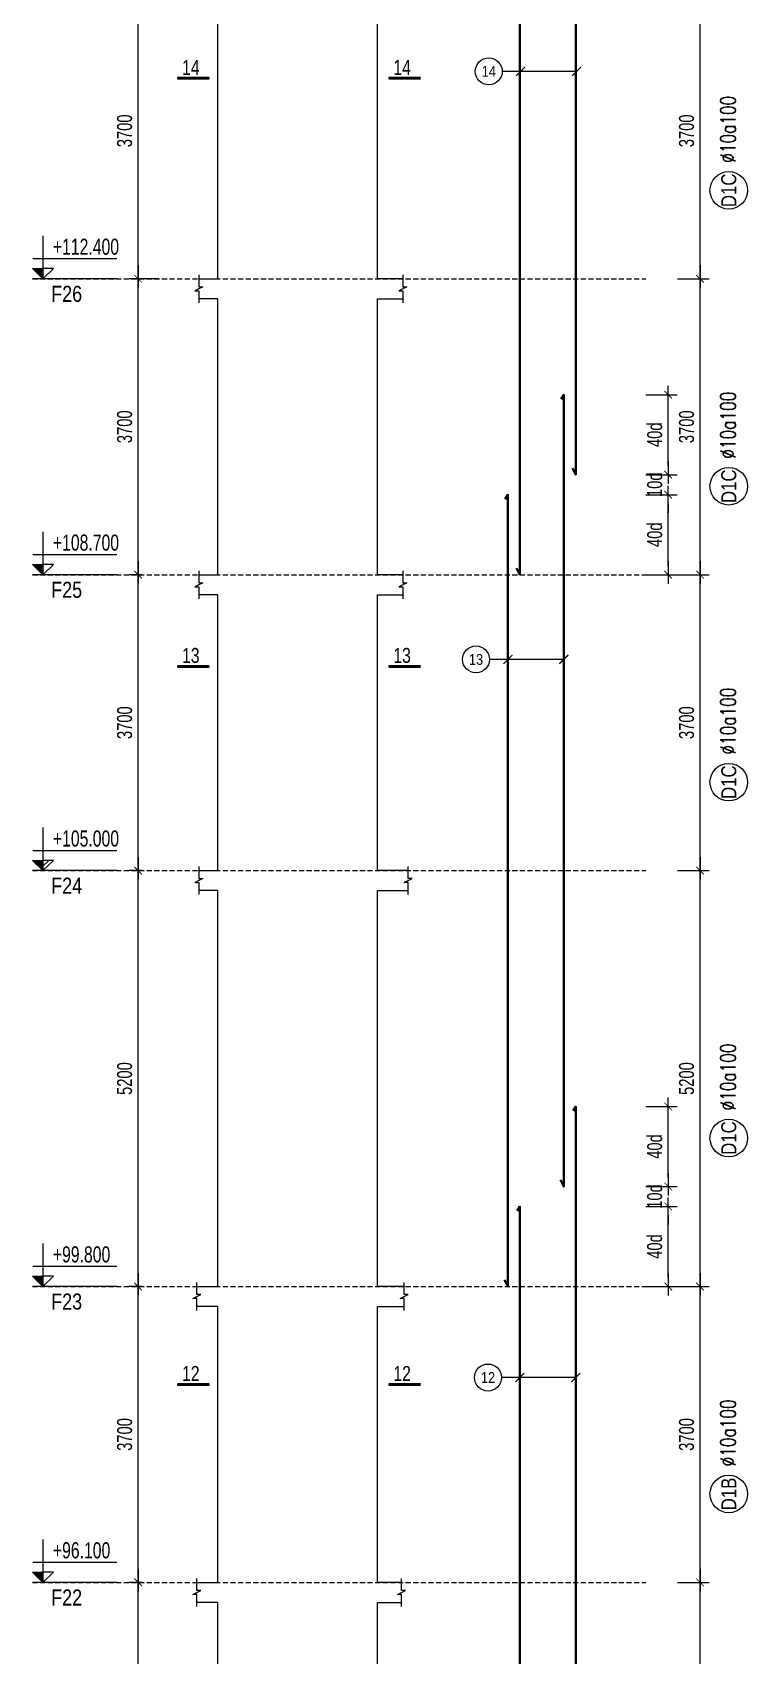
# Model space of a CAD drawing. Header units: millimetres. Extents: x 415878 to 795945, y 85573 to 378758.
# Drawn here: x 476186 to 485129, y 196515 to 216810 of the extents above; entities that cross this region are included whole.
import ezdxf
from ezdxf.enums import TextEntityAlignment as Align

# ---------------------------------------------------------------- set-up
doc = ezdxf.new("R2010")
doc.units = ezdxf.units.MM
doc.linetypes.add('DASHED2', pattern=[9.524999999999999, 6.35, -3.175])
doc.layers.get('0').update_dxf_attribs({"lineweight": 20})
doc.layers.get('Defpoints').update_dxf_attribs({"color": 151, "lineweight": 9})
for name, color, linetype, lineweight in [('NDC_S_ANNO', 7, 'Continuous', 20), ('NDC_S_CONTINUOUS', 3, 'Continuous', 20), ('NDC_S_DIM', 1, 'Continuous', 15), ('NDC_S_ENG TITLE', 3, 'Continuous', 20), ('NDC_S_HATCH MATERIAL', 8, 'Continuous', 13), ('NDC_S_LEADER', 1, 'Continuous', 15), ('NDC_S_REBAR NO.', 7, 'Continuous', 20), ('NDC_S_REBAR NO. BOX', 1, 'Continuous', 9), ('NDC_S_STIRRUP', 4, 'Continuous', 40), ('NDC_S_TEXT SYMBOL', 7, 'Continuous', 20), ('NDC_S_VN TEXT', 7, 'Continuous', 20)]:
    doc.layers.add(name, color=color, linetype=linetype, lineweight=lineweight)
doc.styles.add('NDC_ANNO', font='', dxfattribs={"width": 0.8})
doc.styles.add('NDC_ARIAL', font='arial.ttf', dxfattribs={"width": 0.85})
doc.styles.add('NDC_DIM', font='', dxfattribs={"width": 0.75})
doc.styles.add('NDC_ROMANS', font='romans.shx', dxfattribs={"width": 0.7})
doc.styles.add('NDC_VIE TXT', font='arial.ttf', dxfattribs={"width": 0.8})
doc.styles.get('NDC_ANNO').set_extended_font_data('Dotum')
doc.styles.get('NDC_DIM').set_extended_font_data('Dotum')
doc.dimstyles.new('NDC_dim_75', dxfattribs={"dimscale": 75, "dimtxt": 2.5, "dimasz": 1.5, "dimexe": 1.5, "dimexo": 2.5, "dimgap": 1, "dimtad": 1, "dimdec": 0, "dimzin": 0, "dimdsep": 46, "dimtxsty": 'NDC_DIM', "dimblk": 'DIMMARK', "dimcen": 0.09, "dimdle": 1.2, "dimclrd": 1, "dimclre": 1, "dimclrt": 3, "dimadec": 0, "dimazin": 0, "dimtfac": 1, "dimtdec": 0, "dimtix": 1, "dimtofl": 0, "dimtmove": 0, "dimatfit": 3, "dimfxl": 8, "dimfxlon": 1, "dimtolj": 1, "dimtzin": 0, "dimarcsym": 0})

# ---------------------------------------------------------------- blocks, each defined once
blk = doc.blocks.new('DIMMARK')
at = {"layer": 'NDC_S_DIM', "color": 1}
blk.add_line((-1.5, 0), (1, 0), dxfattribs=at)
at = {"layer": 'NDC_S_DIM', "color": 2, "const_width": 0.1}
blk.add_lwpolyline([(-0.4242640687119285, -0.4242640687119285), (0.4242640687119285, 0.4242640687119285)], dxfattribs=at)
blk = doc.blocks.new('*D685')
at = {"layer": 'Defpoints', "color": 0, "transparency": 16777216}
for p in [(477507.7895049996, 197429.3984995191), (477739.352542142, 197429.3984995191), (477739.3525421419, 193729.3984995191)]:
    blk.add_point(p, dxfattribs=at)
at = {"layer": 'NDC_S_HATCH MATERIAL', "color": 1, "lineweight": -2, "transparency": 16777216}
for p, q in [((477551.852542142, 197429.3984995191), (477395.2895049996, 197429.3984995191)), ((477507.7895049996, 193841.8984995191), (477507.7895049996, 197316.8984995191)), ((477551.8525421419, 193729.3984995191), (477395.2895049996, 193729.3984995191))]:
    blk.add_line(p, q, dxfattribs=at)
at = {"layer": 'NDC_S_HATCH MATERIAL', "color": 1, "lineweight": -2, "transparency": 16777216, "xscale": 112.5, "yscale": 112.5, "zscale": 112.5}
for p, rotation in [((477507.7895049996, 197429.3984995191), 90), ((477507.7895049996, 193729.3984995191), 270)]:
    blk.add_blockref('DIMMARK', p, dxfattribs=dict(at, rotation=rotation))
at = {"layer": 'NDC_S_HATCH MATERIAL', "color": 3, "transparency": 16777216, "insert": (477339.0395049996, 195579.3984995192), "char_height": 187.5, "attachment_point": 5, "rotation": 90, "style": 'NDC_DIM'}
blk.add_mtext('\\A1;3700', dxfattribs=at)
blk = doc.blocks.new('*D686')
at = {"layer": 'Defpoints', "color": 0, "transparency": 16777216}
for p in [(477507.7895049999, 201129.3984995191), (477739.352542142, 201129.3984995191), (477739.352542142, 197429.3984995191)]:
    blk.add_point(p, dxfattribs=at)
at = {"layer": 'NDC_S_HATCH MATERIAL', "color": 1, "lineweight": -2, "transparency": 16777216}
for p, q in [((477551.852542142, 201129.3984995191), (477395.2895049999, 201129.3984995191)), ((477507.7895049999, 197541.8984995191), (477507.7895049999, 201016.8984995191)), ((477551.852542142, 197429.3984995191), (477395.2895049999, 197429.3984995191))]:
    blk.add_line(p, q, dxfattribs=at)
at = {"layer": 'NDC_S_HATCH MATERIAL', "color": 1, "lineweight": -2, "transparency": 16777216, "xscale": 112.5, "yscale": 112.5, "zscale": 112.5}
for p, rotation in [((477507.7895049999, 201129.3984995191), 90), ((477507.7895049999, 197429.3984995191), 270)]:
    blk.add_blockref('DIMMARK', p, dxfattribs=dict(at, rotation=rotation))
at = {"layer": 'NDC_S_HATCH MATERIAL', "color": 3, "transparency": 16777216, "insert": (477339.0395049998, 199279.3984995192), "char_height": 187.5, "attachment_point": 5, "rotation": 90, "style": 'NDC_DIM'}
blk.add_mtext('\\A1;3700', dxfattribs=at)
blk = doc.blocks.new('*D687')
at = {"layer": 'Defpoints', "color": 0, "transparency": 16777216}
for p in [(477507.7895050001, 206329.3984995191), (477739.352542142, 206329.3984995191), (477739.352542142, 201129.3984995191)]:
    blk.add_point(p, dxfattribs=at)
at = {"layer": 'NDC_S_HATCH MATERIAL', "color": 1, "lineweight": -2, "transparency": 16777216}
for p, q in [((477551.852542142, 206329.3984995191), (477395.2895050001, 206329.3984995191)), ((477507.7895050001, 201241.8984995191), (477507.7895050001, 206216.8984995191)), ((477551.852542142, 201129.3984995191), (477395.2895050001, 201129.3984995191))]:
    blk.add_line(p, q, dxfattribs=at)
at = {"layer": 'NDC_S_HATCH MATERIAL', "color": 1, "lineweight": -2, "transparency": 16777216, "xscale": 112.5, "yscale": 112.5, "zscale": 112.5}
for p, rotation in [((477507.7895050001, 206329.3984995191), 90), ((477507.7895050001, 201129.3984995191), 270)]:
    blk.add_blockref('DIMMARK', p, dxfattribs=dict(at, rotation=rotation))
at = {"layer": 'NDC_S_HATCH MATERIAL', "color": 3, "transparency": 16777216, "insert": (477339.0395050001, 203729.3984995192), "char_height": 187.5, "attachment_point": 5, "rotation": 90, "style": 'NDC_DIM'}
blk.add_mtext('\\A1;5200', dxfattribs=at)
blk = doc.blocks.new('*D688')
at = {"layer": 'Defpoints', "color": 0, "transparency": 16777216}
for p in [(477507.7895050003, 210029.3984995191), (477739.352542142, 210029.3984995191), (477739.352542142, 206329.3984995191)]:
    blk.add_point(p, dxfattribs=at)
at = {"layer": 'NDC_S_HATCH MATERIAL', "color": 1, "lineweight": -2, "transparency": 16777216}
for p, q in [((477551.852542142, 210029.3984995191), (477395.2895050003, 210029.3984995191)), ((477507.7895050003, 206441.8984995191), (477507.7895050003, 209916.8984995191)), ((477551.852542142, 206329.3984995191), (477395.2895050003, 206329.3984995191))]:
    blk.add_line(p, q, dxfattribs=at)
at = {"layer": 'NDC_S_HATCH MATERIAL', "color": 1, "lineweight": -2, "transparency": 16777216, "xscale": 112.5, "yscale": 112.5, "zscale": 112.5}
for p, rotation in [((477507.7895050003, 210029.3984995191), 90), ((477507.7895050003, 206329.3984995191), 270)]:
    blk.add_blockref('DIMMARK', p, dxfattribs=dict(at, rotation=rotation))
at = {"layer": 'NDC_S_HATCH MATERIAL', "color": 3, "transparency": 16777216, "insert": (477339.0395050003, 208179.3984995192), "char_height": 187.5, "attachment_point": 5, "rotation": 90, "style": 'NDC_DIM'}
blk.add_mtext('\\A1;3700', dxfattribs=at)
blk = doc.blocks.new('*D689')
at = {"layer": 'Defpoints', "color": 0, "transparency": 16777216}
for p in [(477507.7895050006, 213729.3984995191), (477949.631236015, 213729.3984995191), (477739.352542142, 210029.3984995191)]:
    blk.add_point(p, dxfattribs=at)
at = {"layer": 'NDC_S_HATCH MATERIAL', "color": 1, "lineweight": -2, "transparency": 16777216}
for p, q in [((477762.131236015, 213729.3984995191), (477395.2895050006, 213729.3984995191)), ((477507.7895050006, 210141.8984995191), (477507.7895050006, 213616.8984995191)), ((477551.852542142, 210029.3984995191), (477395.2895050006, 210029.3984995191))]:
    blk.add_line(p, q, dxfattribs=at)
at = {"layer": 'NDC_S_HATCH MATERIAL', "color": 1, "lineweight": -2, "transparency": 16777216, "xscale": 112.5, "yscale": 112.5, "zscale": 112.5}
for p, rotation in [((477507.7895050006, 213729.3984995191), 90), ((477507.7895050006, 210029.3984995191), 270)]:
    blk.add_blockref('DIMMARK', p, dxfattribs=dict(at, rotation=rotation))
at = {"layer": 'NDC_S_HATCH MATERIAL', "color": 3, "transparency": 16777216, "insert": (477339.0395050005, 211879.3984995192), "char_height": 187.5, "attachment_point": 5, "rotation": 90, "style": 'NDC_DIM'}
blk.add_mtext('\\A1;3700', dxfattribs=at)
blk = doc.blocks.new('*D690')
at = {"layer": 'Defpoints', "color": 0, "transparency": 16777216}
for p in [(477507.7895050008, 217429.3984995191), (477949.631236015, 217429.3984995191), (477949.631236015, 213729.3984995191)]:
    blk.add_point(p, dxfattribs=at)
at = {"layer": 'NDC_S_HATCH MATERIAL', "color": 1, "lineweight": -2, "transparency": 16777216}
for p, q in [((477762.131236015, 217429.3984995191), (477395.2895050008, 217429.3984995191)), ((477507.7895050008, 213841.8984995191), (477507.7895050008, 217316.8984995191)), ((477762.131236015, 213729.3984995191), (477395.2895050008, 213729.3984995191))]:
    blk.add_line(p, q, dxfattribs=at)
at = {"layer": 'NDC_S_HATCH MATERIAL', "color": 1, "lineweight": -2, "transparency": 16777216, "xscale": 112.5, "yscale": 112.5, "zscale": 112.5}
for p, rotation in [((477507.7895050008, 217429.3984995191), 90), ((477507.7895050008, 213729.3984995191), 270)]:
    blk.add_blockref('DIMMARK', p, dxfattribs=dict(at, rotation=rotation))
at = {"layer": 'NDC_S_HATCH MATERIAL', "color": 3, "transparency": 16777216, "insert": (477339.0395050008, 215579.3984995192), "char_height": 187.5, "attachment_point": 5, "rotation": 90, "style": 'NDC_DIM'}
blk.add_mtext('\\A1;3700', dxfattribs=at)
blk = doc.blocks.new('*D749')
at = {"layer": 'Defpoints', "color": 0, "transparency": 16777216}
for p in [(480502.9054952622, 202129.3984995189), (484136.9681330944, 202129.3984995189), (480502.9054952622, 201129.3984995191)]:
    blk.add_point(p, dxfattribs=at)
at = {"layer": 'NDC_S_HATCH MATERIAL', "color": 1, "lineweight": -2, "transparency": 16777216}
for p, q in [((483855.7181330944, 202129.3984995189), (484249.4681330944, 202129.3984995189)), ((484136.9681330944, 201241.8984995191), (484136.9681330944, 202016.8984995189)), ((483855.7181330944, 201129.3984995191), (484249.4681330944, 201129.3984995191))]:
    blk.add_line(p, q, dxfattribs=at)
at = {"layer": 'NDC_S_HATCH MATERIAL', "color": 1, "lineweight": -2, "transparency": 16777216, "xscale": 112.5, "yscale": 112.5, "zscale": 112.5}
for p, rotation in [((484136.9681330944, 202129.3984995189), 90), ((484136.9681330944, 201129.3984995191), 270)]:
    blk.add_blockref('DIMMARK', p, dxfattribs=dict(at, rotation=rotation))
at = {"layer": 'NDC_S_HATCH MATERIAL', "color": 3, "transparency": 16777216, "insert": (483968.2181330943, 201629.3984995191), "char_height": 187.5, "attachment_point": 5, "rotation": 90, "style": 'NDC_DIM'}
blk.add_mtext('\\A1;\\A1;40d', dxfattribs=at)
blk = doc.blocks.new('*D750')
at = {"layer": 'Defpoints', "color": 0, "transparency": 16777216}
for p in [(480502.9054952622, 202379.3984995189), (484136.9681330948, 202379.3984995189), (480502.9054952622, 202129.3984995189)]:
    blk.add_point(p, dxfattribs=at)
at = {"layer": 'NDC_S_HATCH MATERIAL', "color": 1, "lineweight": -2, "transparency": 16777216}
for p, q in [((484136.9681330948, 202491.8984995189), (484136.9681330948, 202604.3984995189)), ((483855.7181330948, 202379.3984995189), (484249.4681330948, 202379.3984995189)), ((483855.7181330948, 202129.3984995189), (484249.4681330948, 202129.3984995189)), ((484136.9681330948, 202016.8984995189), (484136.9681330948, 201904.3984995189))]:
    blk.add_line(p, q, dxfattribs=at)
at = {"layer": 'NDC_S_HATCH MATERIAL', "color": 1, "lineweight": -2, "transparency": 16777216, "xscale": 112.5, "yscale": 112.5, "zscale": 112.5}
for p, rotation in [((484136.9681330948, 202379.3984995189), 270), ((484136.9681330948, 202129.3984995189), 90)]:
    blk.add_blockref('DIMMARK', p, dxfattribs=dict(at, rotation=rotation))
at = {"layer": 'NDC_S_HATCH MATERIAL', "color": 3, "transparency": 16777216, "insert": (483968.2181330948, 202254.398499519), "char_height": 187.5, "attachment_point": 5, "rotation": 90, "style": 'NDC_DIM'}
blk.add_mtext('\\A1;\\A1;10d', dxfattribs=at)
blk = doc.blocks.new('*D751')
at = {"layer": 'Defpoints', "color": 0, "transparency": 16777216}
for p in [(480502.9054952622, 203379.3984995189), (484136.9681330953, 203379.3984995189), (480502.9054952622, 202379.3984995189)]:
    blk.add_point(p, dxfattribs=at)
at = {"layer": 'NDC_S_HATCH MATERIAL', "color": 1, "lineweight": -2, "transparency": 16777216}
for p, q in [((483855.7181330953, 203379.3984995189), (484249.4681330953, 203379.3984995189)), ((484136.9681330953, 202491.8984995189), (484136.9681330953, 203266.8984995189)), ((483855.7181330953, 202379.3984995189), (484249.4681330953, 202379.3984995189))]:
    blk.add_line(p, q, dxfattribs=at)
at = {"layer": 'NDC_S_HATCH MATERIAL', "color": 1, "lineweight": -2, "transparency": 16777216, "xscale": 112.5, "yscale": 112.5, "zscale": 112.5}
for p, rotation in [((484136.9681330953, 203379.3984995189), 90), ((484136.9681330953, 202379.3984995189), 270)]:
    blk.add_blockref('DIMMARK', p, dxfattribs=dict(at, rotation=rotation))
at = {"layer": 'NDC_S_HATCH MATERIAL', "color": 3, "transparency": 16777216, "insert": (483968.2181330952, 202879.398499519), "char_height": 187.5, "attachment_point": 5, "rotation": 90, "style": 'NDC_DIM'}
blk.add_mtext('\\A1;\\A1;40d', dxfattribs=at)
blk = doc.blocks.new('*D752')
at = {"layer": 'Defpoints', "color": 0, "transparency": 16777216}
for p in [(480502.9054952622, 211029.3984995191), (484136.9681330951, 211029.3984995191), (480502.9054952622, 210029.3984995192)]:
    blk.add_point(p, dxfattribs=at)
at = {"layer": 'NDC_S_HATCH MATERIAL', "color": 1, "lineweight": -2, "transparency": 16777216}
for p, q in [((483855.7181330951, 211029.3984995191), (484249.4681330951, 211029.3984995191)), ((484136.9681330951, 210141.8984995192), (484136.9681330951, 210916.8984995191)), ((483855.7181330951, 210029.3984995192), (484249.4681330951, 210029.3984995192))]:
    blk.add_line(p, q, dxfattribs=at)
at = {"layer": 'NDC_S_HATCH MATERIAL', "color": 1, "lineweight": -2, "transparency": 16777216, "xscale": 112.5, "yscale": 112.5, "zscale": 112.5}
for p, rotation in [((484136.9681330951, 211029.3984995191), 90), ((484136.9681330951, 210029.3984995192), 270)]:
    blk.add_blockref('DIMMARK', p, dxfattribs=dict(at, rotation=rotation))
at = {"layer": 'NDC_S_HATCH MATERIAL', "color": 3, "transparency": 16777216, "insert": (483968.2181330951, 210529.3984995192), "char_height": 187.5, "attachment_point": 5, "rotation": 90, "style": 'NDC_DIM'}
blk.add_mtext('\\A1;\\A1;40d', dxfattribs=at)
blk = doc.blocks.new('*D753')
at = {"layer": 'Defpoints', "color": 0, "transparency": 16777216}
for p in [(480502.9054952622, 211279.398499519), (484136.9681330956, 211279.398499519), (480502.9054952622, 211029.3984995191)]:
    blk.add_point(p, dxfattribs=at)
at = {"layer": 'NDC_S_HATCH MATERIAL', "color": 1, "lineweight": -2, "transparency": 16777216}
for p, q in [((484136.9681330956, 211391.898499519), (484136.9681330956, 211504.398499519)), ((483855.7181330956, 211279.398499519), (484249.4681330956, 211279.398499519)), ((483855.7181330956, 211029.3984995191), (484249.4681330956, 211029.3984995191)), ((484136.9681330956, 210916.8984995191), (484136.9681330956, 210804.3984995191))]:
    blk.add_line(p, q, dxfattribs=at)
at = {"layer": 'NDC_S_HATCH MATERIAL', "color": 1, "lineweight": -2, "transparency": 16777216, "xscale": 112.5, "yscale": 112.5, "zscale": 112.5}
for p, rotation in [((484136.9681330956, 211279.398499519), 270), ((484136.9681330956, 211029.3984995191), 90)]:
    blk.add_blockref('DIMMARK', p, dxfattribs=dict(at, rotation=rotation))
at = {"layer": 'NDC_S_HATCH MATERIAL', "color": 3, "transparency": 16777216, "insert": (483968.2181330955, 211154.3984995191), "char_height": 187.5, "attachment_point": 5, "rotation": 90, "style": 'NDC_DIM'}
blk.add_mtext('\\A1;\\A1;10d', dxfattribs=at)
blk = doc.blocks.new('*D754')
at = {"layer": 'Defpoints', "color": 0, "transparency": 16777216}
for p in [(480502.9054952622, 212279.398499519), (484136.9681330961, 212279.398499519), (480502.9054952622, 211279.398499519)]:
    blk.add_point(p, dxfattribs=at)
at = {"layer": 'NDC_S_HATCH MATERIAL', "color": 1, "lineweight": -2, "transparency": 16777216}
for p, q in [((483855.7181330961, 212279.398499519), (484249.4681330961, 212279.398499519)), ((484136.9681330961, 211391.898499519), (484136.9681330961, 212166.898499519)), ((483855.7181330961, 211279.398499519), (484249.4681330961, 211279.398499519))]:
    blk.add_line(p, q, dxfattribs=at)
at = {"layer": 'NDC_S_HATCH MATERIAL', "color": 1, "lineweight": -2, "transparency": 16777216, "xscale": 112.5, "yscale": 112.5, "zscale": 112.5}
for p, rotation in [((484136.9681330961, 212279.398499519), 90), ((484136.9681330961, 211279.398499519), 270)]:
    blk.add_blockref('DIMMARK', p, dxfattribs=dict(at, rotation=rotation))
at = {"layer": 'NDC_S_HATCH MATERIAL', "color": 3, "transparency": 16777216, "insert": (483968.218133096, 211779.3984995191), "char_height": 187.5, "attachment_point": 5, "rotation": 90, "style": 'NDC_DIM'}
blk.add_mtext('\\A1;\\A1;40d', dxfattribs=at)
blk = doc.blocks.new('*D790')
at = {"layer": 'Defpoints', "color": 0, "transparency": 16777216}
for p in [(480502.9054952622, 197429.3984995195), (484535.350542613, 197429.3984995195), (480502.9054952622, 193729.3984995191)]:
    blk.add_point(p, dxfattribs=at)
at = {"layer": 'NDC_S_VN TEXT', "color": 1, "lineweight": -2, "transparency": 16777216}
for p, q in [((484254.100542613, 197429.3984995195), (484647.850542613, 197429.3984995195)), ((484535.350542613, 193841.8984995191), (484535.350542613, 197316.8984995195)), ((484254.100542613, 193729.3984995191), (484647.850542613, 193729.3984995191))]:
    blk.add_line(p, q, dxfattribs=at)
at = {"layer": 'NDC_S_VN TEXT', "color": 1, "lineweight": -2, "transparency": 16777216, "xscale": 112.5, "yscale": 112.5, "zscale": 112.5}
for p, rotation in [((484535.350542613, 197429.3984995195), 90), ((484535.350542613, 193729.3984995191), 270)]:
    blk.add_blockref('DIMMARK', p, dxfattribs=dict(at, rotation=rotation))
at = {"layer": 'NDC_S_VN TEXT', "color": 3, "transparency": 16777216, "insert": (484366.6005426129, 195579.3984995194), "char_height": 187.5, "attachment_point": 5, "rotation": 90, "style": 'NDC_DIM'}
blk.add_mtext('\\A1;3700', dxfattribs=at)
blk = doc.blocks.new('*D791')
at = {"layer": 'Defpoints', "color": 0, "transparency": 16777216}
for p in [(480502.9054952622, 201129.3984995191), (484535.3505426132, 201129.3984995191), (480502.9054952622, 197429.3984995195)]:
    blk.add_point(p, dxfattribs=at)
at = {"layer": 'NDC_S_VN TEXT', "color": 1, "lineweight": -2, "transparency": 16777216}
for p, q in [((484254.1005426132, 201129.3984995191), (484647.8505426132, 201129.3984995191)), ((484535.3505426132, 197541.8984995195), (484535.3505426132, 201016.8984995191)), ((484254.1005426132, 197429.3984995195), (484647.8505426132, 197429.3984995195))]:
    blk.add_line(p, q, dxfattribs=at)
at = {"layer": 'NDC_S_VN TEXT', "color": 1, "lineweight": -2, "transparency": 16777216, "xscale": 112.5, "yscale": 112.5, "zscale": 112.5}
for p, rotation in [((484535.3505426132, 201129.3984995191), 90), ((484535.3505426132, 197429.3984995195), 270)]:
    blk.add_blockref('DIMMARK', p, dxfattribs=dict(at, rotation=rotation))
at = {"layer": 'NDC_S_VN TEXT', "color": 3, "transparency": 16777216, "insert": (484366.6005426131, 199279.3984995194), "char_height": 187.5, "attachment_point": 5, "rotation": 90, "style": 'NDC_DIM'}
blk.add_mtext('\\A1;3700', dxfattribs=at)
blk = doc.blocks.new('*D792')
at = {"layer": 'Defpoints', "color": 0, "transparency": 16777216}
for p in [(480502.9054952622, 206329.3984995191), (484535.3505426134, 206329.3984995191), (480502.9054952622, 201129.3984995191)]:
    blk.add_point(p, dxfattribs=at)
at = {"layer": 'NDC_S_VN TEXT', "color": 1, "lineweight": -2, "transparency": 16777216}
for p, q in [((484254.1005426134, 206329.3984995191), (484647.8505426134, 206329.3984995191)), ((484535.3505426134, 201241.8984995191), (484535.3505426134, 206216.8984995191)), ((484254.1005426134, 201129.3984995191), (484647.8505426134, 201129.3984995191))]:
    blk.add_line(p, q, dxfattribs=at)
at = {"layer": 'NDC_S_VN TEXT', "color": 1, "lineweight": -2, "transparency": 16777216, "xscale": 112.5, "yscale": 112.5, "zscale": 112.5}
for p, rotation in [((484535.3505426134, 206329.3984995191), 90), ((484535.3505426134, 201129.3984995191), 270)]:
    blk.add_blockref('DIMMARK', p, dxfattribs=dict(at, rotation=rotation))
at = {"layer": 'NDC_S_VN TEXT', "color": 3, "transparency": 16777216, "insert": (484366.6005426134, 203729.3984995192), "char_height": 187.5, "attachment_point": 5, "rotation": 90, "style": 'NDC_DIM'}
blk.add_mtext('\\A1;5200', dxfattribs=at)
blk = doc.blocks.new('*D793')
at = {"layer": 'Defpoints', "color": 0, "transparency": 16777216}
for p in [(480502.9054952622, 210029.3984995191), (484535.3505426137, 210029.3984995191), (480502.9054952622, 206329.3984995191)]:
    blk.add_point(p, dxfattribs=at)
at = {"layer": 'NDC_S_VN TEXT', "color": 1, "lineweight": -2, "transparency": 16777216}
for p, q in [((484254.1005426137, 210029.3984995191), (484647.8505426137, 210029.3984995191)), ((484535.3505426137, 206441.8984995191), (484535.3505426137, 209916.8984995191)), ((484254.1005426137, 206329.3984995191), (484647.8505426137, 206329.3984995191))]:
    blk.add_line(p, q, dxfattribs=at)
at = {"layer": 'NDC_S_VN TEXT', "color": 1, "lineweight": -2, "transparency": 16777216, "xscale": 112.5, "yscale": 112.5, "zscale": 112.5}
for p, rotation in [((484535.3505426137, 210029.3984995191), 90), ((484535.3505426137, 206329.3984995191), 270)]:
    blk.add_blockref('DIMMARK', p, dxfattribs=dict(at, rotation=rotation))
at = {"layer": 'NDC_S_VN TEXT', "color": 3, "transparency": 16777216, "insert": (484366.6005426136, 208179.3984995192), "char_height": 187.5, "attachment_point": 5, "rotation": 90, "style": 'NDC_DIM'}
blk.add_mtext('\\A1;3700', dxfattribs=at)
blk = doc.blocks.new('*D794')
at = {"layer": 'Defpoints', "color": 0, "transparency": 16777216}
for p in [(480502.9054952622, 213729.3984995191), (484535.3505426139, 213729.3984995191), (480502.9054952622, 210029.3984995191)]:
    blk.add_point(p, dxfattribs=at)
at = {"layer": 'NDC_S_VN TEXT', "color": 1, "lineweight": -2, "transparency": 16777216}
for p, q in [((484254.1005426139, 213729.3984995191), (484647.8505426139, 213729.3984995191)), ((484535.3505426139, 210141.8984995191), (484535.3505426139, 213616.8984995191)), ((484254.1005426139, 210029.3984995191), (484647.8505426139, 210029.3984995191))]:
    blk.add_line(p, q, dxfattribs=at)
at = {"layer": 'NDC_S_VN TEXT', "color": 1, "lineweight": -2, "transparency": 16777216, "xscale": 112.5, "yscale": 112.5, "zscale": 112.5}
for p, rotation in [((484535.3505426139, 213729.3984995191), 90), ((484535.3505426139, 210029.3984995191), 270)]:
    blk.add_blockref('DIMMARK', p, dxfattribs=dict(at, rotation=rotation))
at = {"layer": 'NDC_S_VN TEXT', "color": 3, "transparency": 16777216, "insert": (484366.6005426138, 211879.3984995192), "char_height": 187.5, "attachment_point": 5, "rotation": 90, "style": 'NDC_DIM'}
blk.add_mtext('\\A1;3700', dxfattribs=at)
blk = doc.blocks.new('*D795')
at = {"layer": 'Defpoints', "color": 0, "transparency": 16777216}
for p in [(480502.9054952622, 217429.3984995191), (484535.3505426141, 217429.3984995191), (480502.9054952622, 213729.3984995191)]:
    blk.add_point(p, dxfattribs=at)
at = {"layer": 'NDC_S_VN TEXT', "color": 1, "lineweight": -2, "transparency": 16777216}
for p, q in [((484254.1005426141, 217429.3984995191), (484647.8505426141, 217429.3984995191)), ((484535.3505426141, 213841.8984995191), (484535.3505426141, 217316.8984995191)), ((484254.1005426141, 213729.3984995191), (484647.8505426141, 213729.3984995191))]:
    blk.add_line(p, q, dxfattribs=at)
at = {"layer": 'NDC_S_VN TEXT', "color": 1, "lineweight": -2, "transparency": 16777216, "xscale": 112.5, "yscale": 112.5, "zscale": 112.5}
for p, rotation in [((484535.3505426141, 217429.3984995191), 90), ((484535.3505426141, 213729.3984995191), 270)]:
    blk.add_blockref('DIMMARK', p, dxfattribs=dict(at, rotation=rotation))
at = {"layer": 'NDC_S_VN TEXT', "color": 3, "transparency": 16777216, "insert": (484366.6005426141, 215579.3984995192), "char_height": 187.5, "attachment_point": 5, "rotation": 90, "style": 'NDC_DIM'}
blk.add_mtext('\\A1;3700', dxfattribs=at)
blk = doc.blocks.new('CD')
at = {"layer": 'NDC_S_ANNO'}
blk.add_hatch(color=3, dxfattribs=at).paths.add_polyline_path([(5.820766091346741e-10, 159.6954857552046), (-161.2010908627417, 159.6954857552046), (5.820766091346741e-10, -5.529727786779404e-10)])
at = {"layer": 'NDC_S_ANNO', "ltscale": 50}
h = blk.add_hatch(dxfattribs=at)
h.set_pattern_fill('ANSI31', color=256, scale=140.6250541793833, style=0)
h.set_pattern_definition([(45, (5.820766091346741e-10, 0), (-315.7122508925224, 315.7122508925224), [])])
h.paths.add_polyline_path([(5.820766091346741e-10, 159.6954857552046), (5.820766091346741e-10, -5.529727786779404e-10), (161.2010908930097, 159.6954857552046)])
for p, q in [((-159.2704896852956, 314.0833880473947), (1146.947077315999, 314.0833880473947)), ((1156.125648126763, 0), (-163.8695725132129, 0))]:
    blk.add_line(p, q, dxfattribs=at)
for points in [[(5.820766091346741e-10, 669.4950748638657), (5.820766091346741e-10, -5.529727786779404e-10)], [(5.820766091346741e-10, -5.529727786779404e-10), (-161.2010908627417, 159.6954857552046), (5.820766091346741e-10, 159.6954857552046)], [(5.820766091346741e-10, -5.529727786779404e-10), (161.2010908930097, 159.6954857552046), (5.820766091346741e-10, 159.6954857552046)]]:
    blk.add_lwpolyline(points, dxfattribs=at)
at = {"layer": 'NDC_S_TEXT SYMBOL', "color": 3, "style": 'NDC_DIM', "width": 0.7}
blk.add_attdef('COT', (153.9534816145897, 374.6377722059842), '', height=250, dxfattribs=at)
blk = doc.blocks.new('*U25')
at = {"layer": 'NDC_S_ANNO', "color": 0, "linetype": 'ByBlock', "lineweight": -2}
blk.add_line((-4.357142640116527, 0.002997111644365447), (1.000000217026004, 0.002999782974066001), dxfattribs=at)
at = {"layer": 'NDC_S_ANNO', "ltscale": 0.005, "const_width": 0.5}
blk.add_lwpolyline([(1.000000217026004, 0.002999782974066001), (-4.357142640116527, 0.002997111644365447)], dxfattribs=at)
at = {"layer": 'NDC_S_TEXT SYMBOL', "linetype": 'ByBlock', "lineweight": -2, "style": 'NDC_ANNO', "width": 0.8}
blk.add_attdef('DETAIL', text='', height=2.5, dxfattribs=at).set_placement((-0.635006858396082, 1.824862175366434), align=Align.MIDDLE_RIGHT)
blk = doc.blocks.new('*U26')
at = {"layer": 'NDC_S_ANNO', "color": 0, "linetype": 'ByBlock', "lineweight": -2}
blk.add_line((1.000000217026004, 0.002997111644368654), (-4.357142640116527, 0.002999782974062794), dxfattribs=at)
at = {"layer": 'NDC_S_ANNO', "ltscale": 0.005, "const_width": 0.5}
blk.add_lwpolyline([(1.000000217026004, 0.002999782974066001), (-4.357142640116527, 0.002997111644365447)], dxfattribs=at)
at = {"layer": 'NDC_S_TEXT SYMBOL', "linetype": 'ByBlock', "lineweight": -2, "style": 'NDC_ANNO', "width": 0.8}
blk.add_attdef('DETAIL', text='', height=2.5, dxfattribs=at).set_placement((-0.635006858396082, 1.824862175366434), align=Align.MIDDLE_RIGHT)
blk = doc.blocks.new('MATDUNGCOTC5')
at = {"layer": 'NDC_S_CONTINUOUS'}
for points in [[(478268.3975144615, 213729.3984995191), (478502.9054952622, 213729.3984995191), (478502.9054952622, 217179.3984995191), (478268.3975144615, 217179.3984995191)], [(480819.029916543, 213729.3984995191), (480502.9054952622, 213729.3984995191), (480502.9054952622, 217179.3984995191), (480819.029916543, 217179.3984995191)], [(478268.3975144615, 210029.3984995191), (478502.9054952622, 210029.3984995191), (478502.9054952622, 213479.3984995191), (478268.3975144615, 213479.3984995191)], [(480819.029916543, 210029.3984995191), (480502.9054952622, 210029.3984995191), (480502.9054952622, 213479.3984995191), (480819.029916543, 213479.3984995191)], [(478268.5138338129, 206329.3984995191), (478502.9054952622, 206329.3984995191), (478502.9054952622, 209779.3984995191), (478268.3975144615, 209779.3984995191)], [(480882.9054952622, 206329.3984995191), (480502.9054952622, 206329.3984995191), (480502.9054952622, 209779.3984995191), (480819.029916543, 209779.3984995191)], [(478242.9054952622, 201129.3984995191), (478502.9054952622, 201129.3984995191), (478502.9054952622, 206079.3984995191), (478268.5138338129, 206079.3984995191)], [(480832.9054952622, 201129.3984995191), (480502.9054952622, 201129.3984995191), (480502.9054952622, 206079.3984995191), (480882.9054952622, 206079.3984995191)], [(478242.9054952622, 197429.3984995191), (478502.9054952622, 197429.3984995191), (478502.9054952622, 200879.3984995191), (478242.9054952622, 200879.3984995191)], [(480800.7965315291, 197429.3984995191), (480502.9054952622, 197429.3984995191), (480502.9054952622, 200879.3984995191), (480832.9054952622, 200879.3984995191)], [(478242.9054952622, 193729.3984995191), (478502.9054952622, 193729.3984995191), (478502.9054952622, 197179.3984995191), (478242.9054952622, 197179.3984995191)], [(480832.9054952622, 193729.3984995191), (480502.9054952622, 193729.3984995191), (480502.9054952622, 197179.3984995191), (480800.7965315291, 197179.3984995191)]]:
    blk.add_lwpolyline(points, dxfattribs=at)
at = {"layer": 'NDC_S_DIM', "ltscale": 40}
for points in [[(478268.3975144615, 213777.9441372613), (478268.3975144615, 213627.9441372613), (478318.3975144615, 213627.9441372613), (478218.3975144615, 213577.9441372613), (478268.3975144615, 213577.9441372613), (478268.3975144615, 213427.9441372613)], [(480819.029916543, 213777.9441372613), (480819.029916543, 213627.9441372613), (480869.029916543, 213627.9441372613), (480769.029916543, 213577.9441372613), (480819.029916543, 213577.9441372613), (480819.029916543, 213427.9441372613)], [(478268.3975144615, 210079.3984995191), (478268.3975144615, 209929.3984995191), (478318.3975144615, 209929.3984995191), (478218.3975144615, 209879.3984995191), (478268.3975144615, 209879.3984995191), (478268.3975144615, 209729.3984995191)], [(480819.029916543, 210079.3984995191), (480819.029916543, 209929.3984995191), (480869.029916543, 209929.3984995191), (480769.029916543, 209879.3984995191), (480819.029916543, 209879.3984995191), (480819.029916543, 209729.3984995191)], [(478268.5138338129, 206379.3984995191), (478268.5138338129, 206229.3984995191), (478318.5138338129, 206229.3984995191), (478218.5138338129, 206179.3984995191), (478268.5138338129, 206179.3984995191), (478268.5138338129, 206029.3984995191)], [(480882.9054952622, 206029.3984995191), (480882.9054952622, 206179.3984995191), (480832.9054952622, 206179.3984995191), (480932.9054952622, 206229.3984995191), (480882.9054952622, 206229.3984995191), (480882.9054952622, 206379.3984995191)], [(478242.9054952622, 200829.3984995191), (478242.9054952622, 200979.3984995191), (478192.9054952622, 200979.3984995191), (478292.9054952622, 201029.3984995191), (478242.9054952622, 201029.3984995191), (478242.9054952622, 201179.3984995191)], [(480832.9054952622, 200829.3984995191), (480832.9054952622, 200979.3984995191), (480782.9054952622, 200979.3984995191), (480882.9054952622, 201029.3984995191), (480832.9054952622, 201029.3984995191), (480832.9054952622, 201179.3984995191)], [(478242.9054952622, 197129.3984995191), (478242.9054952622, 197279.3984995191), (478192.9054952622, 197279.3984995191), (478292.9054952622, 197329.3984995191), (478242.9054952622, 197329.3984995191), (478242.9054952622, 197479.3984995191)], [(480800.7965315291, 197129.3984995191), (480800.7965315291, 197279.3984995191), (480750.7965315291, 197279.3984995191), (480850.7965315291, 197329.3984995191), (480800.7965315291, 197329.3984995191), (480800.7965315291, 197479.3984995191)]]:
    blk.add_lwpolyline(points, dxfattribs=at)
at = {"layer": 'NDC_S_HATCH MATERIAL', "linetype": 'DASHED2', "ltscale": 10}
for p, q in [((476186.2351382691, 213729.3984995191), (483855.7181330998, 213729.3984995191)), ((476186.2351382691, 210029.3984995191), (483855.7181330998, 210029.3984995191)), ((476186.2351382691, 206329.3984995191), (483855.7181330998, 206329.3984995191)), ((476186.2351382691, 201129.3984995191), (483855.7181330998, 201129.3984995191)), ((476186.2351382691, 197429.3984995191), (483855.7181330998, 197429.3984995191))]:
    blk.add_line(p, q, dxfattribs=at)
at = {"layer": 'NDC_S_LEADER', "ltscale": 0.005}
for centre in [(481892.9857102991, 216322.3114083043), (481733.6074732118, 208969.8916942436), (481883.6074732121, 199991.2652687628)]:
    blk.add_circle(centre, 168.749999999483, dxfattribs=at)
at = {"layer": 'NDC_S_REBAR NO. BOX'}
for centre in [(484894.192854345, 214835.3379536527), (484894.1928543447, 211135.3379536527), (484894.1928543445, 207435.3379536527), (484894.1928543443, 202985.3379536527), (484894.192854344, 198535.3379536529)]:
    blk.add_circle(centre, 234.8327636705481, dxfattribs=at)
at = {"layer": 'NDC_S_STIRRUP'}
for points in [[(482941.5425903411, 211362.8430402926), (482981.5425903411, 211279.3984995192), (482981.5425903422, 219679.3984995191), (482948.0067652157, 219624.5513283193)], [(482241.5425903411, 210112.8430402962), (482281.5425903411, 210029.3984995228), (482281.5425903422, 218429.3984995192), (482248.0067652157, 218374.5513283194)], [(482791.5425903396, 202462.8430402925), (482831.5425903396, 202379.3984995191), (482831.5425903397, 212279.3984995192), (482798.0067652132, 212224.5513283193)], [(482091.5425903396, 201212.8430402925), (482131.5425903396, 201129.3984995191), (482131.5425903397, 211029.3984995192), (482098.0067652132, 210974.5513283194)], [(482941.5425903395, 195062.8430402924), (482981.5425903395, 194979.398499519), (482981.5425903405, 203379.3984995191), (482948.006765214, 203324.5513283192)], [(482241.5425903395, 193812.8430402962), (482281.5425903395, 193729.3984995228), (482281.5425903405, 202129.3984995192), (482248.006765214, 202074.5513283193)]]:
    blk.add_lwpolyline(points, dxfattribs=at)
at = {"layer": 'NDC_S_DIM', "color": 2, "xscale": 75, "yscale": 75, "zscale": 75}
for name, p, values in [('*U25', (478323.5957159537, 216235.764534228), {'DETAIL': '14'}), ('*U26', (480966.1119171211, 216235.7646544379), {'DETAIL': '14'}), ('*U25', (478323.5957159537, 208883.3448201674), {'DETAIL': '13'}), ('*U26', (480966.1119171211, 208883.3449403772), {'DETAIL': '13'}), ('*U25', (478323.5957159537, 199904.7183946866), {'DETAIL': '12'}), ('*U26', (480966.1119171211, 199904.7185148964), {'DETAIL': '12'})]:
    blk.add_blockref(name, p, dxfattribs=at).add_auto_attribs(values)
at = {"layer": 'NDC_S_DIM'}
ref = blk.add_blockref('CD', (476317.9160447536, 213729.3984995191), dxfattribs=dict(at, xscale=0.803571428579744, yscale=0.803571428579744, zscale=0.803571428579744))
ref.add_attrib('COT', '+112.400', (476441.6286639082, 214030.4467093275), dxfattribs={"layer": '0', "color": 3, "height": 200.8928571428572, "style": 'NDC_DIM', "width": 0.75})
ref = blk.add_blockref('CD', (476317.9160447536, 210029.3984995191), dxfattribs=dict(at, xscale=0.803571428579744, yscale=0.803571428579744, zscale=0.803571428579744))
ref.add_attrib('COT', '+108.700', (476441.6286639082, 210330.4467093275), dxfattribs={"layer": '0', "color": 3, "height": 200.8928571428572, "style": 'NDC_DIM', "width": 0.75})
ref = blk.add_blockref('CD', (476317.9160447536, 206329.3984995191), dxfattribs=dict(at, xscale=0.803571428579744, yscale=0.803571428579744, zscale=0.803571428579744))
ref.add_attrib('COT', '+105.000', (476441.6286639082, 206630.4467093275), dxfattribs={"layer": '0', "color": 3, "height": 200.8928571428572, "style": 'NDC_DIM', "width": 0.75})
ref = blk.add_blockref('CD', (476317.9160447536, 201129.3984995191), dxfattribs=dict(at, xscale=0.803571428579744, yscale=0.803571428579744, zscale=0.803571428579744))
ref.add_attrib('COT', '+99.800', (476441.6286639082, 201430.4467093275), dxfattribs={"layer": '0', "color": 3, "height": 200.8928571428572, "style": 'NDC_DIM', "width": 0.75})
ref = blk.add_blockref('CD', (476317.9160447536, 197429.3984995191), dxfattribs=dict(at, xscale=0.803571428579744, yscale=0.803571428579744, zscale=0.803571428579744))
ref.add_attrib('COT', '+96.100', (476441.6286639082, 197730.4467093275), dxfattribs={"layer": '0', "color": 3, "height": 200.8928571428572, "style": 'NDC_DIM', "width": 0.75})
at = {"layer": 'NDC_S_ENG TITLE', "ltscale": 3, "style": 'NDC_ROMANS', "width": 0.75}
for p in [(484979.2710596262, 215179.6129162869), (484979.271059626, 211479.6129162869), (484979.2710596258, 207779.6129162869), (484979.2710596255, 203329.6129162869), (484979.2710596253, 198879.6129162871)]:
    blk.add_text('%%C10a100', height=187.5, rotation=90, dxfattribs=at).set_placement(p)
at = {"layer": 'NDC_S_REBAR NO.', "style": 'NDC_ARIAL', "width": 0.8}
for s, p in [('D1C', (484894.192854345, 214835.3379536527)), ('D1C', (484894.1928543447, 211135.3379536527)), ('D1C', (484894.1928543445, 207435.3379536527)), ('D1C', (484894.1928543443, 202985.3379536527)), ('D1B', (484894.192854344, 198535.3379536529))]:
    blk.add_text(s, height=187.5, rotation=90, dxfattribs=at).set_placement(p, align=Align.MIDDLE_CENTER)
at = {"layer": 'NDC_S_VN TEXT', "style": 'NDC_ARIAL', "width": 0.85}
for s, p in [('14', (481892.9857102991, 216322.3114083043)), ('13', (481733.6074732118, 208969.8916942436)), ('12', (481883.6074732121, 199991.2652687628))]:
    blk.add_text(s, height=134.9999999995864, dxfattribs=at).set_placement(p, align=Align.MIDDLE_CENTER)
at = {"layer": 'NDC_S_VN TEXT', "style": 'NDC_VIE TXT', "width": 0.8}
for s, p in [('F26', (476420.6549657279, 213540.9813457581)), ('F25', (476420.6549657279, 209840.9813457581)), ('F24', (476420.6549657279, 206140.9813457581)), ('F23', (476420.6549657279, 200940.9813457581)), ('F22', (476420.6549657279, 197240.9813457581))]:
    blk.add_text(s, height=200.8928571428571, dxfattribs=at).set_placement(p, align=Align.MIDDLE_LEFT)
at = {"layer": 'NDC_S_HATCH MATERIAL'}
for base, p1, p2, picture, middle in [((477507.7895050008, 217429.3984995191), (477949.631236015, 213729.3984995191), (477949.631236015, 217429.3984995191), '*D690', (477339.0395050008, 215579.3984995192)), ((477507.7895050006, 213729.3984995191), (477739.352542142, 210029.3984995191), (477949.631236015, 213729.3984995191), '*D689', (477339.0395050005, 211879.3984995192)), ((477507.7895050003, 210029.3984995191), (477739.352542142, 206329.3984995191), (477739.352542142, 210029.3984995191), '*D688', (477339.0395050003, 208179.3984995192)), ((477507.7895050001, 206329.3984995191), (477739.352542142, 201129.3984995191), (477739.352542142, 206329.3984995191), '*D687', (477339.0395050001, 203729.3984995192)), ((477507.7895049999, 201129.3984995191), (477739.352542142, 197429.3984995191), (477739.352542142, 201129.3984995191), '*D686', (477339.0395049998, 199279.3984995192)), ((477507.7895049996, 197429.3984995191), (477739.3525421419, 193729.3984995191), (477739.352542142, 197429.3984995191), '*D685', (477339.0395049996, 195579.3984995192))]:
    dim = blk.add_linear_dim(base=base, p1=p1, p2=p2, angle=90, dimstyle='NDC_dim_75', override={"dimtmove": 1}, dxfattribs=at)
    dim.commit()
    dim.dimension.update_dxf_attribs({"geometry": picture, "text_midpoint": middle})
for base, p1, p2, text, picture, middle in [((484136.9681330961, 212279.398499519), (480502.9054952622, 211279.398499519), (480502.9054952622, 212279.398499519), '\\A1;40d', '*D754', (483968.218133096, 211779.3984995191)), ((484136.9681330956, 211279.398499519), (480502.9054952622, 211029.3984995191), (480502.9054952622, 211279.398499519), '\\A1;10d', '*D753', (483968.2181330955, 211154.3984995191)), ((484136.9681330951, 211029.3984995191), (480502.9054952622, 210029.3984995192), (480502.9054952622, 211029.3984995191), '\\A1;40d', '*D752', (483968.2181330951, 210529.3984995192)), ((484136.9681330953, 203379.3984995189), (480502.9054952622, 202379.3984995189), (480502.9054952622, 203379.3984995189), '\\A1;40d', '*D751', (483968.2181330952, 202879.398499519)), ((484136.9681330948, 202379.3984995189), (480502.9054952622, 202129.3984995189), (480502.9054952622, 202379.3984995189), '\\A1;10d', '*D750', (483968.2181330948, 202254.398499519)), ((484136.9681330944, 202129.3984995189), (480502.9054952622, 201129.3984995191), (480502.9054952622, 202129.3984995189), '\\A1;40d', '*D749', (483968.2181330943, 201629.3984995191))]:
    dim = blk.add_linear_dim(base=base, p1=p1, p2=p2, angle=90, text=text, dimstyle='NDC_dim_75', override={"dimtmove": 1, "dimfxl": 3.75}, dxfattribs=at)
    dim.commit()
    dim.dimension.update_dxf_attribs({"geometry": picture, "text_midpoint": middle})
at = {"layer": 'NDC_S_VN TEXT'}
for base, p1, p2, picture, middle in [((484535.3505426141, 217429.3984995191), (480502.9054952622, 213729.3984995191), (480502.9054952622, 217429.3984995191), '*D795', (484366.6005426141, 215579.3984995192)), ((484535.3505426139, 213729.3984995191), (480502.9054952622, 210029.3984995191), (480502.9054952622, 213729.3984995191), '*D794', (484366.6005426138, 211879.3984995192)), ((484535.3505426137, 210029.3984995191), (480502.9054952622, 206329.3984995191), (480502.9054952622, 210029.3984995191), '*D793', (484366.6005426136, 208179.3984995192)), ((484535.3505426134, 206329.3984995191), (480502.9054952622, 201129.3984995191), (480502.9054952622, 206329.3984995191), '*D792', (484366.6005426134, 203729.3984995192)), ((484535.3505426132, 201129.3984995191), (480502.9054952622, 197429.3984995195), (480502.9054952622, 201129.3984995191), '*D791', (484366.6005426131, 199279.3984995194)), ((484535.350542613, 197429.3984995195), (480502.9054952622, 193729.3984995191), (480502.9054952622, 197429.3984995195), '*D790', (484366.6005426129, 195579.3984995194))]:
    dim = blk.add_linear_dim(base=base, p1=p1, p2=p2, angle=90, dimstyle='NDC_dim_75', override={"dimtmove": 1, "dimfxl": 3.75}, dxfattribs=at)
    dim.commit()
    dim.dimension.update_dxf_attribs({"geometry": picture, "text_midpoint": middle})
for points in [[(482990.9208274269, 216322.3114083043), (482061.7357102986, 216322.3114083043)], [(482290.9208274269, 216322.3114083043), (482061.7357102986, 216322.3114083043)], [(482831.5425903396, 208969.8916942436), (481902.3574732113, 208969.8916942436)], [(482131.5425903396, 208969.8916942436), (481902.3574732113, 208969.8916942436)], [(482981.5425903398, 199991.2652687628), (482052.3574732116, 199991.2652687628)], [(482281.5425903399, 199991.2652687628), (482052.3574732116, 199991.2652687628)]]:
    blk.add_leader(points, dimstyle='NDC_dim_75', override={"dimtmove": 1, "dimldrblk": 'ARCHTICK', "dimfxl": 3.75}, dxfattribs=at)

msp = doc.modelspace()

# ---------------------------------------------------------------- block references
at = {"layer": 'NDC_S_VN TEXT'}
msp.add_blockref('MATDUNGCOTC5', (0, 0), dxfattribs=at)

doc.saveas('drawing.dxf')
